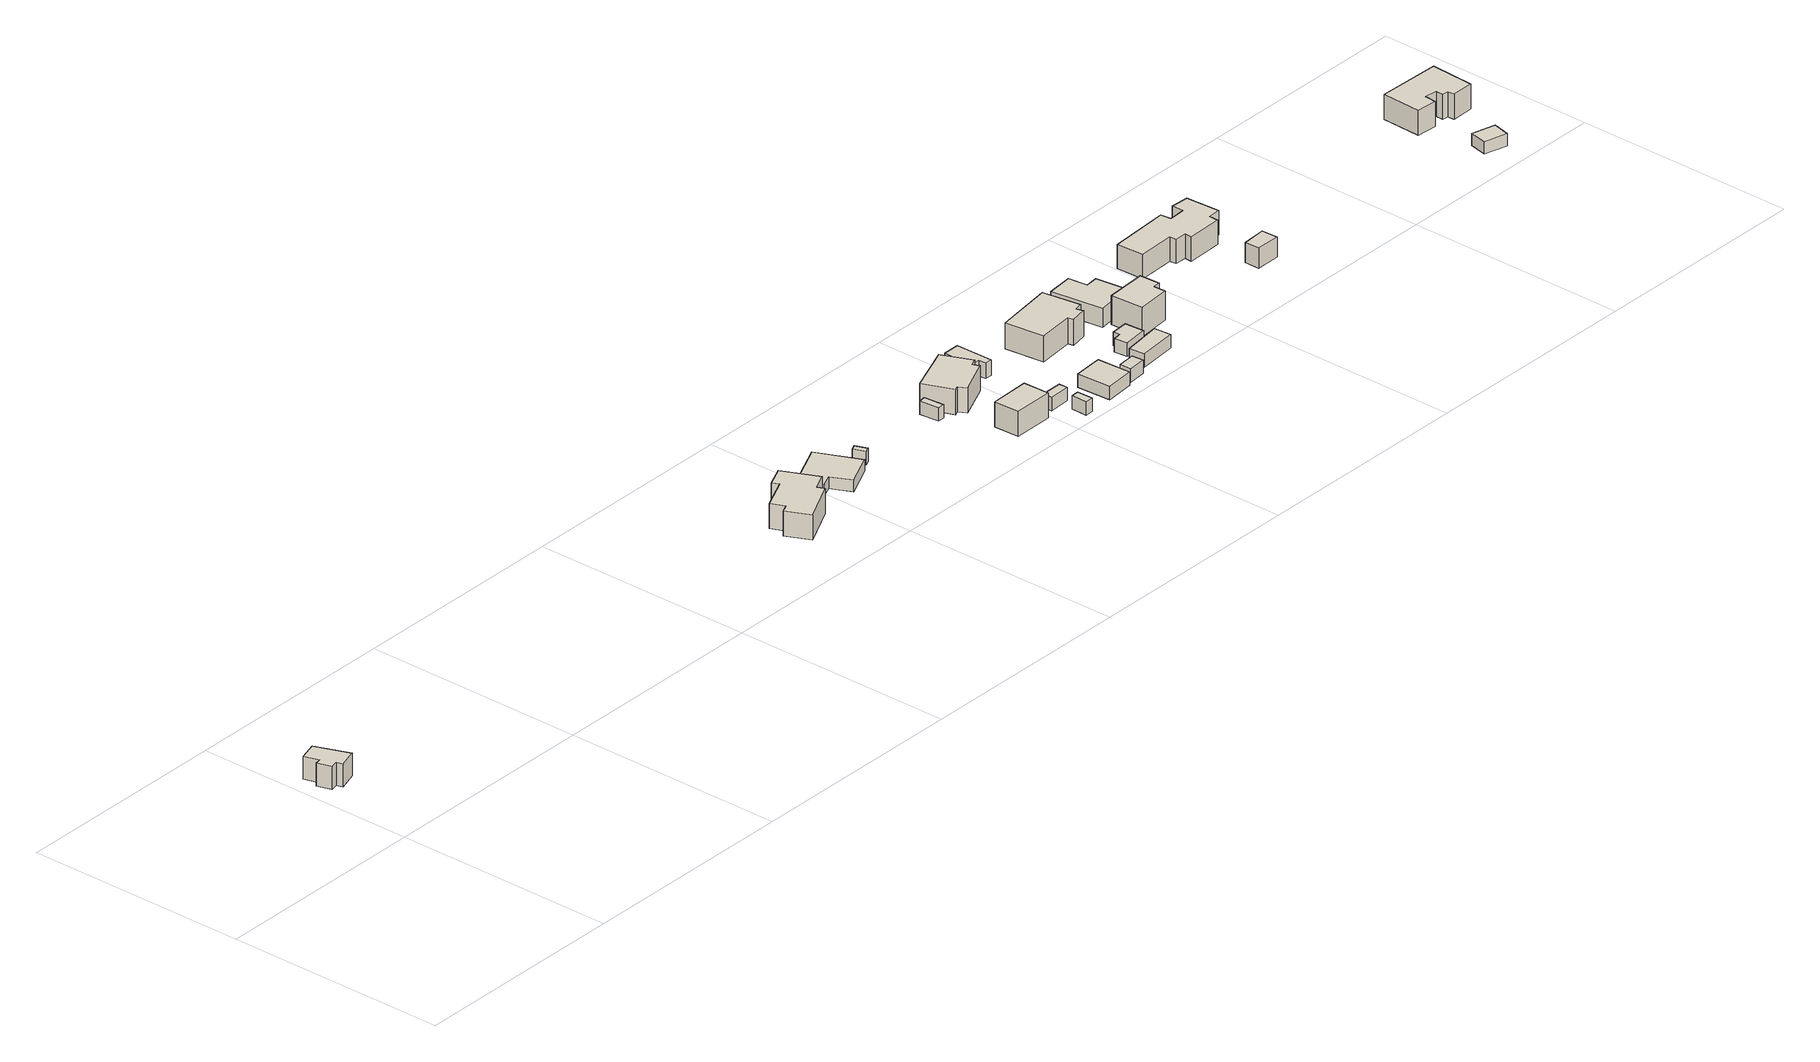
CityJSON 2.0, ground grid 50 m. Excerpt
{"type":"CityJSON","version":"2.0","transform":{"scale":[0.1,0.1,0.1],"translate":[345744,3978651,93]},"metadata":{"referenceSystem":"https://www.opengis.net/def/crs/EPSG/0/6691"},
"CityObjects":{
"building1":{"type":"Building","attributes":{"measuredHeight":6.9},"geometry":[{"type":"Solid","lod":"1","boundaries":[[[[0,1,2,3,4,5,6,7]],[[6,8,9,7]],[[5,10,8,6]],[[4,11,10,5]],[[3,12,11,4]],[[2,13,12,3]],[[1,14,13,2]],[[0,15,14,1]],[[7,9,15,0]],[[8,10,11,12,13,14,15,9]]]]}]},
"building2":{"type":"Building","attributes":{"measuredHeight":8},"geometry":[{"type":"Solid","lod":"1","boundaries":[[[[16,17,18,19,20,21,22,23,24,25]],[[24,26,27,25]],[[23,28,26,24]],[[22,29,28,23]],[[21,30,29,22]],[[20,31,30,21]],[[19,32,31,20]],[[18,33,32,19]],[[17,34,33,18]],[[16,35,34,17]],[[25,27,35,16]],[[26,28,29,30,31,32,33,34,35,27]]]]}]},
"building3":{"type":"Building","attributes":{"measuredHeight":2.6},"geometry":[{"type":"Solid","lod":"1","boundaries":[[[[36,37,38,39,40,41]],[[40,42,43,41]],[[39,44,42,40]],[[38,45,44,39]],[[37,46,45,38]],[[36,47,46,37]],[[41,43,47,36]],[[42,44,45,46,47,43]]]]}]},
"building4":{"type":"Building","attributes":{"measuredHeight":3},"geometry":[{"type":"Solid","lod":"1","boundaries":[[[[48,49,50,51]],[[50,52,53,51]],[[49,54,52,50]],[[48,55,54,49]],[[51,53,55,48]],[[52,54,55,53]]]]}]},
"building5":{"type":"Building","attributes":{"measuredHeight":3},"geometry":[{"type":"Solid","lod":"1","boundaries":[[[[56,57,58,59]],[[58,60,61,59]],[[57,62,60,58]],[[56,63,62,57]],[[59,61,63,56]],[[60,62,63,61]]]]}]},
"building6":{"type":"Building","attributes":{"measuredHeight":6.9},"geometry":[{"type":"Solid","lod":"1","boundaries":[[[[64,65,66,67]],[[66,68,69,67]],[[65,70,68,66]],[[64,71,70,65]],[[67,69,71,64]],[[68,70,71,69]]]]}]},
"building7":{"type":"Building","attributes":{"measuredHeight":7.4},"geometry":[{"type":"Solid","lod":"1","boundaries":[[[[72,73,74,75,76,77,78,79]],[[78,80,81,79]],[[77,82,80,78]],[[76,83,82,77]],[[75,84,83,76]],[[74,85,84,75]],[[73,86,85,74]],[[72,87,86,73]],[[79,81,87,72]],[[80,82,83,84,85,86,87,81]]]]}]},
"building8":{"type":"Building","attributes":{"measuredHeight":3},"geometry":[{"type":"Solid","lod":"1","boundaries":[[[[88,89,90,91]],[[90,92,93,91]],[[89,94,92,90]],[[88,95,94,89]],[[91,93,95,88]],[[92,94,95,93]]]]}]},
"building9":{"type":"Building","attributes":{"measuredHeight":3},"geometry":[{"type":"Solid","lod":"1","boundaries":[[[[96,97,98,99]],[[98,100,101,99]],[[97,102,100,98]],[[96,103,102,97]],[[99,101,103,96]],[[100,102,103,101]]]]}]},
"building10":{"type":"Building","attributes":{"measuredHeight":4},"geometry":[{"type":"Solid","lod":"1","boundaries":[[[[104,105,106,107,108,109]],[[108,110,111,109]],[[107,112,110,108]],[[106,113,112,107]],[[105,114,113,106]],[[104,115,114,105]],[[109,111,115,104]],[[110,112,113,114,115,111]]]]}]},
"building11":{"type":"Building","attributes":{"measuredHeight":3},"geometry":[{"type":"Solid","lod":"1","boundaries":[[[[116,117,118,119]],[[118,120,121,119]],[[117,122,120,118]],[[116,123,122,117]],[[119,121,123,116]],[[120,122,123,121]]]]}]},
"building12":{"type":"Building","attributes":{"measuredHeight":3},"geometry":[{"type":"Solid","lod":"1","boundaries":[[[[124,125,126,127]],[[126,128,129,127]],[[125,130,128,126]],[[124,131,130,125]],[[127,129,131,124]],[[128,130,131,129]]]]}]},
"building13":{"type":"Building","attributes":{"measuredHeight":7.8},"geometry":[{"type":"Solid","lod":"1","boundaries":[[[[132,133,134,135,136,137,138,139]],[[138,140,141,139]],[[137,142,140,138]],[[136,143,142,137]],[[135,144,143,136]],[[134,145,144,135]],[[133,146,145,134]],[[132,147,146,133]],[[139,141,147,132]],[[140,142,143,144,145,146,147,141]]]]}]},
"building14":{"type":"Building","attributes":{"measuredHeight":3},"geometry":[{"type":"Solid","lod":"1","boundaries":[[[[148,149,150,151]],[[150,152,153,151]],[[149,154,152,150]],[[148,155,154,149]],[[151,153,155,148]],[[152,154,155,153]]]]}]},
"building15":{"type":"Building","attributes":{"measuredHeight":3},"geometry":[{"type":"Solid","lod":"1","boundaries":[[[[156,157,158,159,160,161]],[[160,162,163,161]],[[159,164,162,160]],[[158,165,164,159]],[[157,166,165,158]],[[156,167,166,157]],[[161,163,167,156]],[[162,164,165,166,167,163]]]]}]},
"building16":{"type":"Building","attributes":{"measuredHeight":7.3},"geometry":[{"type":"Solid","lod":"1","boundaries":[[[[168,169,170,171,172,173]],[[172,174,175,173]],[[171,176,174,172]],[[170,177,176,171]],[[169,178,177,170]],[[168,179,178,169]],[[173,175,179,168]],[[174,176,177,178,179,175]]]]}]},
"building17":{"type":"Building","attributes":{"measuredHeight":5.4},"geometry":[{"type":"Solid","lod":"1","boundaries":[[[[180,181,182,183,184,185]],[[184,186,187,185]],[[183,188,186,184]],[[182,189,188,183]],[[181,190,189,182]],[[180,191,190,181]],[[185,187,191,180]],[[186,188,189,190,191,187]]]]}]},
"building18":{"type":"Building","attributes":{"measuredHeight":7.7},"geometry":[{"type":"Solid","lod":"1","boundaries":[[[[192,193,194,195,196,197,198,199,200,201,202,203,204,205]],[[204,206,207,205]],[[203,208,206,204]],[[202,209,208,203]],[[201,210,209,202]],[[200,211,210,201]],[[199,212,211,200]],[[198,213,212,199]],[[197,214,213,198]],[[196,215,214,197]],[[195,216,215,196]],[[194,217,216,195]],[[193,218,217,194]],[[192,219,218,193]],[[205,207,219,192]],[[206,208,209,210,211,212,213,214,215,216,217,218,219,207]]]]}]},
"building19":{"type":"Building","attributes":{"measuredHeight":4.5},"geometry":[{"type":"Solid","lod":"1","boundaries":[[[[220,221,222,223]],[[222,224,225,223]],[[221,226,224,222]],[[220,227,226,221]],[[223,225,227,220]],[[224,226,227,225]]]]}]},
"building20":{"type":"Building","attributes":{"measuredHeight":2.7},"geometry":[{"type":"Solid","lod":"1","boundaries":[[[[228,229,230,231]],[[230,232,233,231]],[[229,234,232,230]],[[228,235,234,229]],[[231,233,235,228]],[[232,234,235,233]]]]}]},
"building21":{"type":"Building","attributes":{"measuredHeight":6.7},"geometry":[{"type":"Solid","lod":"1","boundaries":[[[[236,237,238,239,240,241,242,243,244,245]],[[244,246,247,245]],[[243,248,246,244]],[[242,249,248,243]],[[241,250,249,242]],[[240,251,250,241]],[[239,252,251,240]],[[238,253,252,239]],[[237,254,253,238]],[[236,255,254,237]],[[245,247,255,236]],[[246,248,249,250,251,252,253,254,255,247]]]]}]}
},
"vertices":[
[54,277,30],[83,201,30],[41,188,30],[36,201,30],[20,197,30],[10,229,30],[23,232,30],[13,265,30],[23,232,81],[13,265,81],[10,229,81],[20,197,81],[36,201,81],[41,188,81],[83,201,81],[54,277,81],
[1402,244,8],[1395,259,8],[1439,279,8],[1476,200,8],[1439,182,8],[1446,167,8],[1354,121,8],[1330,174,8],[1347,182,8],[1333,212,8],[1347,182,64],[1333,212,64],[1330,174,64],[1354,121,64],[1446,167,64],[1439,182,64],[1476,200,64],[1439,279,64],[1395,259,64],[1402,244,64],
[1567,303,12],[1610,207,12],[1538,173,12],[1516,217,12],[1489,206,12],[1468,257,12],[1489,206,38],[1468,257,38],[1516,217,38],[1538,173,38],[1610,207,38],[1567,303,38],
[1629,249,14],[1639,223,14],[1627,217,14],[1617,244,14],[1627,217,44],[1617,244,44],[1639,223,44],[1629,249,44],
[1850,260,17],[1853,214,17],[1838,214,17],[1834,258,17],[1838,214,47],[1834,258,47],[1853,214,47],[1850,260,47],
[1974,54,24],[1884,53,24],[1882,111,24],[1972,113,24],[1882,111,80],[1972,113,80],[1884,53,80],[1974,54,80],
[1990,252,14],[1974,245,14],[1980,230,14],[1901,195,14],[1891,212,14],[1881,208,14],[1855,276,14],[1961,318,14],[1855,276,70],[1961,318,70],[1881,208,70],[1891,212,70],[1901,195,70],[1980,230,70],[1974,245,70],[1990,252,70],
[2046,41,24],[2047,5,24],[2028,4,24],[2029,41,24],[2028,4,54],[2029,41,54],[2047,5,54],[2046,41,54],
[2047,88,23],[2048,69,23],[1999,67,23],[2001,88,23],[1999,67,53],[2001,88,53],[2048,69,53],[2047,88,53],
[1997,270,12],[2001,337,12],[2039,337,12],[2040,253,12],[2024,254,12],[2023,270,12],[2024,254,47],[2023,270,47],[2040,253,47],[2039,337,47],[2001,337,47],[1997,270,47],
[2164,90,24],[2168,14,24],[2102,8,24],[2098,85,24],[2102,8,54],[2098,85,54],[2168,14,54],[2164,90,54],
[2214,47,26],[2216,21,26],[2175,17,26],[2175,44,26],[2175,17,56],[2175,44,56],[2216,21,56],[2214,47,56],
[2261,312,16],[2274,226,16],[2256,222,16],[2260,207,16],[2223,201,16],[2220,213,16],[2138,204,16],[2128,293,16],[2138,204,74],[2128,293,74],[2220,213,74],[2223,201,74],[2260,207,74],[2256,222,74],[2274,226,74],[2261,312,74],
[2324,84,23],[2327,45,23],[2238,37,23],[2236,72,23],[2238,37,53],[2236,72,53],[2327,45,53],[2324,84,53],
[2305,141,20],[2308,97,20],[2252,91,20],[2249,121,20],[2267,123,20],[2266,138,20],[2267,123,50],[2266,138,50],[2249,121,50],[2252,91,50],[2308,97,50],[2305,141,50],
[2423,156,16],[2407,155,16],[2408,128,16],[2332,121,16],[2329,196,16],[2421,201,16],[2329,196,81],[2421,201,81],[2332,121,81],[2408,128,81],[2407,155,81],[2423,156,81],
[2355,326,15],[2360,283,15],[2388,285,15],[2397,214,15],[2311,203,15],[2296,320,15],[2311,203,57],[2296,320,57],[2397,214,57],[2388,285,57],[2360,283,57],[2355,326,57],
[2643,338,9],[2645,314,9],[2682,316,9],[2682,342,9],[2723,340,9],[2727,263,9],[2699,263,9],[2698,242,9],[2617,239,9],[2618,256,9],[2592,256,9],[2590,271,9],[2507,268,9],[2505,330,9],[2507,268,63],[2505,330,63],[2590,271,63],[2592,256,63],[2618,256,63],[2617,239,63],[2698,242,63],[2699,263,63],[2727,263,63],[2723,340,63],[2682,342,63],[2682,316,63],[2645,314,63],[2643,338,63],
[2733,160,10],[2734,123,10],[2679,123,10],[2679,156,10],[2679,123,55],[2679,156,55],[2734,123,55],[2733,160,55],
[3298,53,48],[3288,14,48],[3236,28,48],[3245,67,48],[3236,28,75],[3245,67,75],[3288,14,75],[3298,53,75],
[3368,267,36],[3363,169,36],[3313,169,36],[3312,184,36],[3299,185,36],[3299,202,36],[3271,204,36],[3269,179,36],[3223,182,36],[3226,271,36],[3223,182,92],[3226,271,92],[3269,179,92],[3271,204,92],[3299,202,92],[3299,185,92],[3312,184,92],[3313,169,92],[3363,169,92],[3368,267,92]
]}
